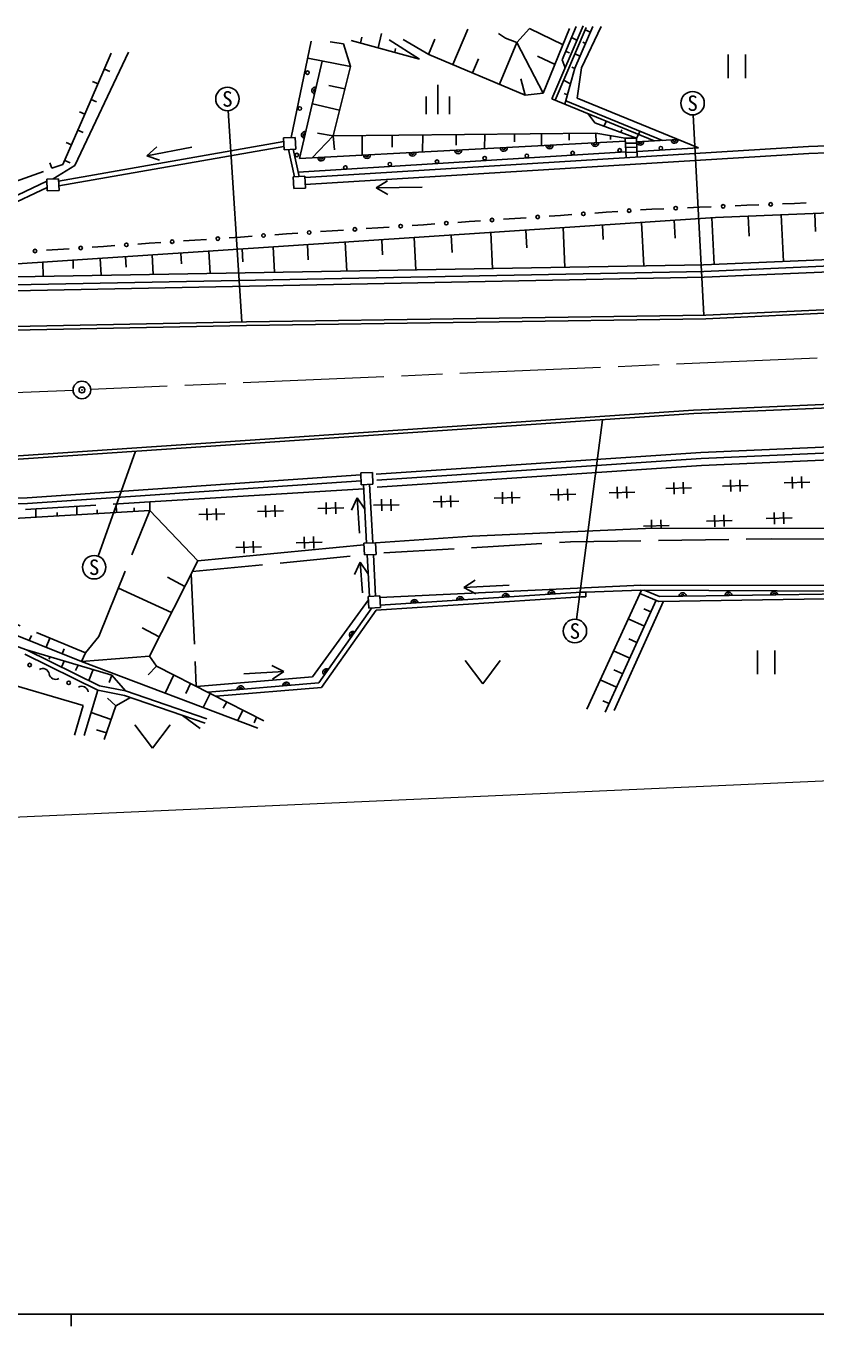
# Model space of a CAD drawing. Units: millimetres, scale not verified. Extents: x 40000 to 680000, y 20000 to 380000.
# Drawn here: x 264162 to 331550, y 204000 to 314902 of the extents above; entities that cross this region are included whole.
import ezdxf
from ezdxf.enums import TextEntityAlignment as Align

# ---------------------------------------------------------------- set-up
doc = ezdxf.new("R2010")
doc.units = ezdxf.units.MM
doc.header["$LTSCALE"] = 1000
doc.header["$PDMODE"] = 32
doc.header["$PDSIZE"] = 500
doc.linetypes.add('CHAIN', pattern=[18.5, 12, -1.5, 3.5, -1.5])
doc.linetypes.add('DASHED', pattern=[7.5, 6, -1.5])
for name, color, linetype, lineweight in [('M-BGD', 7, 'Continuous', 25), ('M-BGD-EXST', 7, 'Continuous', 25), ('M-BMK', 2, 'CHAIN', 13), ('M-BMK-SRVR', 3, 'Continuous', 25), ('M-STR-HTXT', 7, 'Continuous', 13), ('M-TTL-BAND', 7, 'Continuous', 25)]:
    doc.layers.add(name, color=color, linetype=linetype, lineweight=lineweight)
doc.styles.add('ＭＳ ゴシック', font='')
doc.styles.get('ＭＳ ゴシック').set_extended_font_data('MS Gothic')

msp = doc.modelspace()

# ---------------------------------------------------------------- linework, layer by layer
at = {"layer": 'M-BGD'}
for p, q in [((292803, 313938), (292688, 313440)), ((294494, 314249), (294212, 313027)), ((301837, 314644), (300571, 311605)), ((304471, 314249), (305064, 313853)), ((305064, 313853), (306019, 313491)), ((306019, 313491), (307106, 314677)), ((307106, 314677), (309970, 313301)), ((308291, 309177), (310531, 314677)), ((311675, 314902), (309014, 308698)), ((311950, 314784), (309291, 308584)), ((311104, 314873), (309889, 312004)), ((310702, 313925), (311158, 313697)), ((312524, 314873), (310992, 311303)), ((313211, 314858), (311543, 311346)), ((311866, 314588), (312316, 314389)), ((288497, 313605), (286792, 305378)), ((290106, 313561), (291233, 313370)), ((291233, 313370), (291841, 311441)), ((291892, 313656), (297721, 312075)), ((295152, 313722), (297721, 312075)), ((295686, 312972), (295612, 312647)), ((296338, 313755), (298511, 312470)), ((299038, 313788), (298493, 312481)), ((306019, 313491), (304539, 309939)), ((306019, 313491), (308291, 309177)), ((311664, 313530), (311898, 313413)), ((272917, 312679), (268329, 302998)), ((271434, 312583), (269175, 307371)), ((289434, 311914), (287501, 303594)), ((288197, 312157), (291841, 311441)), ((298511, 312470), (306744, 309013)), ((302759, 312108), (302255, 310898)), ((307797, 312339), (309287, 311623)), ((309889, 312004), (310147, 311339)), ((310533, 312605), (310197, 312731)), ((310988, 312540), (311432, 312329)), ((271308, 311034), (270849, 311233)), ((291841, 311441), (290370, 305526)), ((310127, 308240), (310992, 311303)), ((310712, 311379), (310984, 311273)), ((311543, 311346), (311190, 308749)), ((270305, 309977), (269846, 310176)), ((290004, 309836), (291365, 309530)), ((306744, 309013), (306381, 310396)), ((310018, 310279), (310612, 309958)), ((270178, 308428), (269720, 308627)), ((306744, 309013), (308291, 309177)), ((309014, 308698), (317759, 305102)), ((310068, 309154), (310349, 309026)), ((310209, 308531), (318455, 305140)), ((311190, 308749), (321513, 304504)), ((269175, 307371), (267315, 303078)), ((269175, 307371), (268716, 307569)), ((288587, 308265), (290916, 307722)), ((312670, 306633), (312120, 307421)), ((312670, 306633), (316230, 305335)), ((313690, 306775), (313461, 306345)), ((266947, 301663), (286148, 305038)), ((269049, 305822), (268590, 306021)), ((286136, 305351), (287135, 305392)), ((286136, 305351), (286176, 304352)), ((287135, 305392), (287175, 304393)), ((287501, 303594), (315293, 305064)), ((290370, 305526), (288586, 303651)), ((290370, 305526), (289038, 305767)), ((290370, 305526), (312759, 305771)), ((290370, 305526), (290465, 304333)), ((292851, 305553), (292840, 303876)), ((295389, 305581), (295383, 304574)), ((298005, 305609), (297995, 304149)), ((300855, 305641), (300849, 304750)), ((303289, 305667), (303281, 304428)), ((305837, 305695), (305833, 305013)), ((308142, 305720), (308135, 304685)), ((310487, 305167), (310487, 305746)), ((312759, 305771), (315280, 305326)), ((312759, 305771), (312801, 304932)), ((314027, 305206), (314016, 305549)), ((314982, 306048), (314888, 305824)), ((315280, 305326), (316230, 305335)), ((315280, 305326), (315358, 303660)), ((316230, 305335), (316545, 305925)), ((316230, 305335), (316305, 303718)), ((316245, 305019), (319788, 305213)), ((351528, 305336), (330918, 304617)), ((266963, 301260), (286165, 304635)), ((268046, 304764), (267587, 304963)), ((286176, 304352), (287175, 304393)), ((286550, 304367), (287051, 302043)), ((286956, 304384), (287456, 302059)), ((315335, 304160), (287374, 302441)), ((330918, 304617), (287964, 301976)), ((330946, 304017), (287989, 301377)), ((315300, 304906), (316250, 304916)), ((315317, 304544), (316266, 304553)), ((315337, 304115), (316286, 304125)), ((316283, 304204), (321513, 304504)), ((351548, 304736), (330946, 304017)), ((266364, 302761), (266206, 303235)), ((267315, 303078), (266364, 302761)), ((268329, 302998), (266466, 301856)), ((267920, 303216), (267461, 303414)), ((262228, 299911), (265947, 301655)), ((265939, 301834), (266938, 301875)), ((265939, 301834), (265980, 300835)), ((266938, 301875), (266979, 300876)), ((286961, 302039), (287960, 302080)), ((286961, 302039), (287002, 301040)), ((287960, 302080), (288001, 301081)), ((262361, 299419), (265969, 301113)), ((265980, 300835), (266979, 300876)), ((287002, 301040), (288001, 301081)), ((322983, 298566), (388815, 301273)), ((321608, 299441), (320595, 299400)), ((322621, 299482), (321608, 299441)), ((448784, 299602), (321991, 293962)), ((325660, 299605), (324647, 299564)), ((326673, 299646), (325660, 299605)), ((329712, 299768), (328699, 299728)), ((330725, 299809), (329712, 299768)), ((241192, 293128), (322983, 298566)), ((305862, 298483), (304887, 298417)), ((306836, 298549), (305862, 298483)), ((309760, 298748), (308785, 298681)), ((310735, 298814), (309760, 298748)), ((313658, 299013), (312684, 298946)), ((314633, 299079), (313658, 299013)), ((317557, 299278), (316582, 299211)), ((318570, 299318), (317557, 299278)), ((319449, 298331), (319526, 296789)), ((448806, 299103), (322007, 293462)), ((322670, 298545), (322869, 294560)), ((325753, 298680), (325838, 296983)), ((328588, 298796), (328787, 294818)), ((331441, 298914), (331519, 297372)), ((287345, 297224), (286371, 297158)), ((290269, 297423), (289294, 297357)), ((291243, 297489), (290269, 297423)), ((294167, 297688), (293192, 297622)), ((295142, 297754), (294167, 297688)), ((298065, 297953), (297091, 297887)), ((299040, 298019), (298065, 297953)), ((301964, 298218), (300989, 298152)), ((302938, 298284), (301964, 298218)), ((303813, 297291), (303967, 294210)), ((306805, 297490), (306881, 295977)), ((309969, 297701), (310138, 294316)), ((313347, 297925), (313409, 296692)), ((316664, 298146), (316850, 294432)), ((391626, 297560), (321948, 294520)), ((271752, 296165), (270777, 296098)), ((274676, 296363), (273701, 296297)), ((275650, 296430), (274676, 296363)), ((278574, 296628), (277599, 296562)), ((279549, 296694), (278574, 296628)), ((282472, 296893), (281498, 296827)), ((283447, 296959), (282472, 296893)), ((286371, 297158), (285396, 297092)), ((288170, 296251), (288239, 294954)), ((291387, 296465), (291519, 293995)), ((294506, 296672), (294574, 295394)), ((297268, 296856), (297416, 294097)), ((300433, 297067), (300513, 295570)), ((266879, 295833), (265905, 295767)), ((267854, 295900), (266879, 295833)), ((270777, 296098), (269803, 296032)), ((270492, 295076), (270569, 293634)), ((272663, 295220), (272711, 294338)), ((274930, 295371), (275019, 293711)), ((277368, 295533), (277418, 294602)), ((279771, 295693), (279873, 293795)), ((282593, 295880), (282653, 294778)), ((285251, 296057), (285367, 293889)), ((321991, 293962), (230716, 292177)), ((321948, 294520), (238988, 293090)), ((265585, 294750), (265632, 293549)), ((268176, 294205), (268191, 294923)), ((322007, 293462), (230737, 291677)), ((524513, 290892), (321114, 282139)), ((524523, 290592), (321131, 281840)), ((322153, 290233), (345230, 291306)), ((322162, 289934), (345244, 291006)), ((219130, 288375), (282974, 289661)), ((282974, 289661), (322153, 290233)), ((282980, 289361), (322162, 289934)), ((219027, 288073), (282980, 289361)), ((321722, 278505), (450290, 284180)), ((321750, 278005), (450184, 283675)), ((321783, 277406), (450058, 283069)), ((321114, 282139), (261809, 278131)), ((321131, 281840), (261824, 277831)), ((294045, 276668), (321722, 278505)), ((294080, 276169), (321750, 278005)), ((294120, 275570), (321783, 277406)), ((292720, 276599), (264264, 274661)), ((292713, 276772), (293713, 276812)), ((292713, 276772), (292754, 275772)), ((293713, 276812), (293753, 275813)), ((324253, 276177), (324278, 275177)), ((325052, 276198), (325078, 275198)), ((329522, 276442), (329547, 275442)), ((330322, 276463), (330347, 275463)), ((292741, 276099), (264287, 274162)), ((274732, 274312), (292972, 275417)), ((292754, 275772), (293753, 275813)), ((292953, 275781), (293216, 270791)), ((293476, 275802), (293739, 270812)), ((304795, 275147), (304821, 274147)), ((305595, 275167), (305620, 274168)), ((309564, 275412), (309589, 274412)), ((310363, 275432), (310389, 274433)), ((313910, 275071), (316110, 275127)), ((314597, 275588), (314623, 274589)), ((315397, 275609), (315423, 274609)), ((318738, 275453), (320937, 275510)), ((319425, 275971), (319451, 274971)), ((320225, 275992), (320250, 274992)), ((323566, 275659), (325765, 275716)), ((328835, 275924), (331034, 275981)), ((264264, 274661), (234964, 273970)), ((264287, 274162), (234993, 273470)), ((271859, 274131), (271870, 273400)), ((274732, 274312), (274727, 273571)), ((284601, 273999), (284627, 272999)), ((285401, 274019), (285427, 273020)), ((289753, 274264), (289779, 273264)), ((290553, 274284), (290578, 273285)), ((293805, 274011), (296004, 274067)), ((294492, 274529), (294518, 273529)), ((295292, 274549), (295318, 273549)), ((298898, 274305), (301097, 274362)), ((299585, 274823), (299610, 273823)), ((300384, 274844), (300410, 273844)), ((304108, 274629), (306307, 274685)), ((308877, 274894), (311076, 274950)), ((274727, 273571), (261628, 272790)), ((264999, 273699), (265009, 272991)), ((266823, 273399), (266827, 273100)), ((268486, 273918), (268497, 273199)), ((270238, 273613), (270243, 273303)), ((273393, 273803), (273398, 273491)), ((278819, 269266), (274727, 273571)), ((278910, 273216), (281110, 273272)), ((279597, 273734), (279623, 272734)), ((280397, 273754), (280423, 272755)), ((283915, 273481), (286114, 273537)), ((289066, 273746), (291265, 273802)), ((322899, 273175), (322924, 272175)), ((323698, 273195), (323724, 272195)), ((327304, 272892), (329503, 272949)), ((327991, 273410), (328017, 272410)), ((328791, 273431), (328816, 272431)), ((316825, 272245), (319024, 272301)), ((377429, 272169), (317000, 272037)), ((317512, 272762), (317530, 272039)), ((318311, 272783), (318330, 272040)), ((322212, 272657), (324411, 272713)), ((278819, 269266), (292988, 270630)), ((282747, 270937), (282773, 269938)), ((283547, 270958), (283572, 269958)), ((287211, 270802), (289411, 270859)), ((287898, 271320), (287924, 270320)), ((288698, 271341), (288724, 270341)), ((292982, 270781), (293981, 270822)), ((292982, 270781), (293022, 269782)), ((293981, 270822), (294021, 269823)), ((282060, 270420), (284259, 270476)), ((293022, 269782), (294021, 269823)), ((293269, 269792), (293456, 266245)), ((293792, 269814), (293979, 266266)), ((278819, 269266), (274692, 261154)), ((251424, 267665), (268892, 260692)), ((276241, 267874), (277707, 267080)), ((249689, 266974), (264205, 261677)), ((272052, 266948), (276584, 264873)), ((293354, 266241), (294353, 266281)), ((293354, 266241), (293394, 265241)), ((294025, 265061), (311532, 266202)), ((294353, 266281), (294394, 265282)), ((294358, 266155), (316604, 267210)), ((294385, 265485), (311512, 266602)), ((311512, 266602), (311910, 266615)), ((311532, 266202), (311928, 266216)), ((311910, 266615), (316588, 266776)), ((311910, 266615), (311928, 266216)), ((316654, 266778), (312000, 256610)), ((316523, 266490), (318136, 265819)), ((316588, 266776), (345548, 266640)), ((316604, 267210), (345671, 267139)), ((316882, 266774), (318213, 266220)), ((345453, 266238), (318136, 265819)), ((345548, 266640), (318213, 266220)), ((288597, 259390), (293366, 265951)), ((289145, 258855), (293671, 265253)), ((289364, 258472), (294025, 265061)), ((293394, 265241), (294394, 265282)), ((317918, 265910), (313565, 256357)), ((318541, 265825), (314340, 256499)), ((316878, 265188), (317470, 264929)), ((315530, 264322), (316917, 263715)), ((264619, 262917), (264431, 262472)), ((274083, 263558), (275523, 262787)), ((266201, 262685), (265868, 261899)), ((267418, 261755), (267246, 261349)), ((315597, 262611), (316278, 262312)), ((264048, 261309), (270296, 258241)), ((264205, 261677), (270425, 258623)), ((271474, 259533), (264205, 261677)), ((266145, 260877), (266208, 261086)), ((267199, 260207), (267419, 260729)), ((268892, 260692), (283942, 254999)), ((269248, 261439), (268900, 260689)), ((268900, 260689), (274692, 261154)), ((274692, 261154), (275296, 260300)), ((314277, 261585), (315669, 260976)), ((268390, 259913), (268602, 260380)), ((269881, 260003), (269530, 259062)), ((271474, 259533), (271252, 258885)), ((271474, 259533), (272663, 258183)), ((275296, 260300), (274581, 259549)), ((275296, 260300), (284440, 255639)), ((276764, 259552), (276023, 257995)), ((314316, 259970), (315062, 259643)), ((269040, 256932), (261492, 259144)), ((270425, 258623), (272663, 258183)), ((277807, 257960), (278206, 258817)), ((278700, 258565), (288597, 259390)), ((279666, 258073), (289145, 258855)), ((280343, 257728), (289364, 258472)), ((313149, 259121), (314546, 258510)), ((270296, 258241), (272559, 257796)), ((271816, 256900), (271120, 257556)), ((271816, 256900), (273078, 257617)), ((272559, 257796), (279450, 255416)), ((272663, 258183), (279580, 255794)), ((279870, 257969), (279287, 256760)), ((313367, 257345), (313907, 257109)), ((268296, 254390), (269040, 256932)), ((269714, 256345), (271419, 255729)), ((271816, 256900), (270843, 254030)), ((280985, 256703), (281287, 257247)), ((282666, 256544), (282233, 255645)), ((277513, 256085), (279026, 254963)), ((283618, 255469), (283829, 255951)), ((270187, 254868), (271037, 254601))]:
    msp.add_line(p, q, dxfattribs=at)
at = {"layer": 'M-BGD', "linetype": 'DASHED'}
for p, q in [((261404, 300984), (265655, 302498)), ((264118, 273643), (274732, 274312)), ((270387, 262826), (274727, 273571)), ((294690, 269945), (310609, 270886)), ((310609, 270886), (327754, 271161)), ((327754, 271161), (367270, 270977)), ((278363, 268370), (293022, 269782)), ((278261, 268169), (278690, 258570)), ((258112, 265993), (269248, 261439)), ((269248, 261439), (270387, 262826)), ((269112, 254386), (270296, 258241))]:
    msp.add_line(p, q, dxfattribs=at)
at = {"layer": 'M-BGD'}
msp.add_lwpolyline([(317000, 272037), (302224, 271382), (293981, 270822)], dxfattribs=at)
for centre in [(288173, 310925), (287515, 307866), (287266, 303900), (306878, 303827), (310786, 304061), (314796, 304295), (318311, 304482), (291408, 302831), (295199, 303110), (299223, 303329), (303292, 303622), (319582, 299359), (323634, 299523), (327686, 299687), (303913, 298350), (307811, 298615), (311709, 298880), (315607, 299145), (288320, 297291), (292218, 297555), (296116, 297820), (300014, 298085), (268828, 295966), (272727, 296231), (276625, 296496), (280523, 296761), (284421, 297026), (264930, 295701), (264469, 260387), (267801, 258869)]:
    msp.add_circle(centre, 150, dxfattribs=at)
for centre, radius, start, end in [((288849, 309395), 300, 76.92187, 256.92187), ((288849, 309395), 150, 76.92187, 256.92187), ((287967, 305596), 300, 76.92187, 256.92187), ((287967, 305596), 150, 76.92187, 256.92187), ((316544, 305035), 300, 183.1425, 3.1425), ((316544, 305035), 150, 183.1425, 3.1425), ((319489, 305197), 300, 183.1425, 3.1425), ((319489, 305197), 150, 183.1425, 3.1425), ((293237, 303897), 300, 183.02728, 3.02728), ((293237, 303897), 150, 183.02728, 3.02728), ((297132, 304103), 300, 183.02728, 3.02728), ((297132, 304103), 150, 183.02728, 3.02728), ((301027, 304309), 300, 183.02728, 3.02728), ((301027, 304309), 150, 183.02728, 3.02728), ((304921, 304515), 300, 183.02728, 3.02728), ((304921, 304515), 150, 183.02728, 3.02728), ((308816, 304721), 300, 183.02728, 3.02728), ((308816, 304721), 150, 183.02728, 3.02728), ((312710, 304927), 300, 183.02728, 3.02728), ((312710, 304927), 150, 183.02728, 3.02728), ((289343, 303691), 300, 183.02728, 3.02728), ((289343, 303691), 150, 183.02728, 3.02728), ((301202, 265929), 300, 3.73087, 183.73087), ((305093, 266183), 300, 3.73087, 183.73087), ((305093, 266183), 150, 3.73087, 183.73087), ((308985, 266437), 300, 3.73087, 183.73087), ((308985, 266437), 150, 3.73087, 183.73087), ((320182, 266250), 300, 0.87906, 180.87906), ((320182, 266250), 150, 0.87906, 180.87906), ((324081, 266310), 300, 0.87906, 180.87906), ((324081, 266310), 150, 0.87906, 180.87906), ((327981, 266370), 300, 0.87906, 180.87906), ((327981, 266370), 150, 0.87906, 180.87906), ((297310, 265676), 300, 3.73087, 183.73087), ((297310, 265676), 150, 3.73087, 183.73087), ((301202, 265929), 150, 3.73087, 183.73087), ((292040, 262947), 300, 54.72758, 234.72758), ((292040, 262947), 150, 54.72758, 234.72758), ((265597, 259550), 544, 8.22645, 122.7935), ((266674, 259705), 544, 188.22645, 302.7935), ((289788, 259763), 300, 54.72758, 234.72758), ((289788, 259763), 150, 54.72758, 234.72758), ((268929, 258032), 544, 8.22645, 122.7935), ((282480, 258305), 300, 4.71475, 184.71475), ((282480, 258305), 150, 4.71475, 184.71475), ((286367, 258626), 300, 4.71475, 184.71475), ((286367, 258626), 150, 4.71475, 184.71475)]:
    msp.add_arc(centre, radius, start, end, dxfattribs=at)
at = {"layer": 'M-BGD-EXST'}
for p, q in [((324046, 312465), (324046, 310465)), ((325546, 310465), (325546, 312465)), ((299289, 307381), (299289, 309881)), ((298289, 308881), (298289, 307381)), ((300289, 308881), (300289, 307381)), ((281406, 307681), (282575, 289655)), ((321993, 290226), (321077, 307318)), ((274460, 303834), (275333, 304590)), ((278313, 304575), (274460, 303834)), ((274460, 303834), (275551, 303456)), ((294021, 301093), (295010, 301689)), ((297948, 301167), (294021, 301093)), ((294021, 301093), (295031, 300534)), ((313349, 281314), (311112, 264280)), ((273493, 278620), (270310, 269673)), ((292424, 274646), (291914, 273610)), ((292622, 271632), (292424, 274646)), ((292424, 274646), (293066, 273686)), ((292671, 269163), (292171, 268122)), ((292869, 266545), (292671, 269163)), ((292671, 269163), (293322, 268209)), ((301513, 266989), (302482, 267617)), ((305366, 267187), (301513, 266989)), ((301513, 266989), (302541, 266464)), ((301623, 260785), (303123, 258785)), ((303123, 258785), (304623, 260785)), ((326546, 261619), (326546, 259619)), ((328046, 259619), (328046, 261619)), ((282743, 259629), (286151, 259827)), ((286151, 259827), (285119, 260345)), ((286151, 259827), (285186, 259193)), ((273449, 255284), (274949, 253284)), ((274949, 253284), (276449, 255284))]:
    msp.add_line(p, q, dxfattribs=at)
for centre in [(281342, 308679), (321023, 308317), (269975, 268730), (310982, 263289)]:
    msp.add_circle(centre, 1000, dxfattribs=at)
at = {"layer": 'M-BMK'}
for p, q in [((368614, 288178), (269683, 283886)), ((268184, 283821), (253529, 283186))]:
    msp.add_line(p, q, dxfattribs=at)
at = {"layer": 'M-BMK-SRVR'}
msp.add_circle((268933, 283854), 750, dxfattribs=at)
msp.add_point((268933, 283854), dxfattribs=at)
at = {"layer": 'M-STR-HTXT'}
msp.add_line((555871, 260541), (200364, 244556), dxfattribs=at)
at = {"layer": 'M-TTL-BAND'}
for p, q in [((40000, 205000), (579000, 205000)), ((268000, 205000), (268000, 204000))]:
    msp.add_line(p, q, dxfattribs=at)

# ---------------------------------------------------------------- texts
at = {"layer": 'M-BGD-EXST', "style": 'ＭＳ ゴシック'}
for p in [(281342, 308679), (321023, 308317), (269975, 268730), (310982, 263289)]:
    msp.add_text('S', height=1320, dxfattribs=at).set_placement(p, align=Align.MIDDLE_CENTER)

doc.saveas('drawing.dxf')
